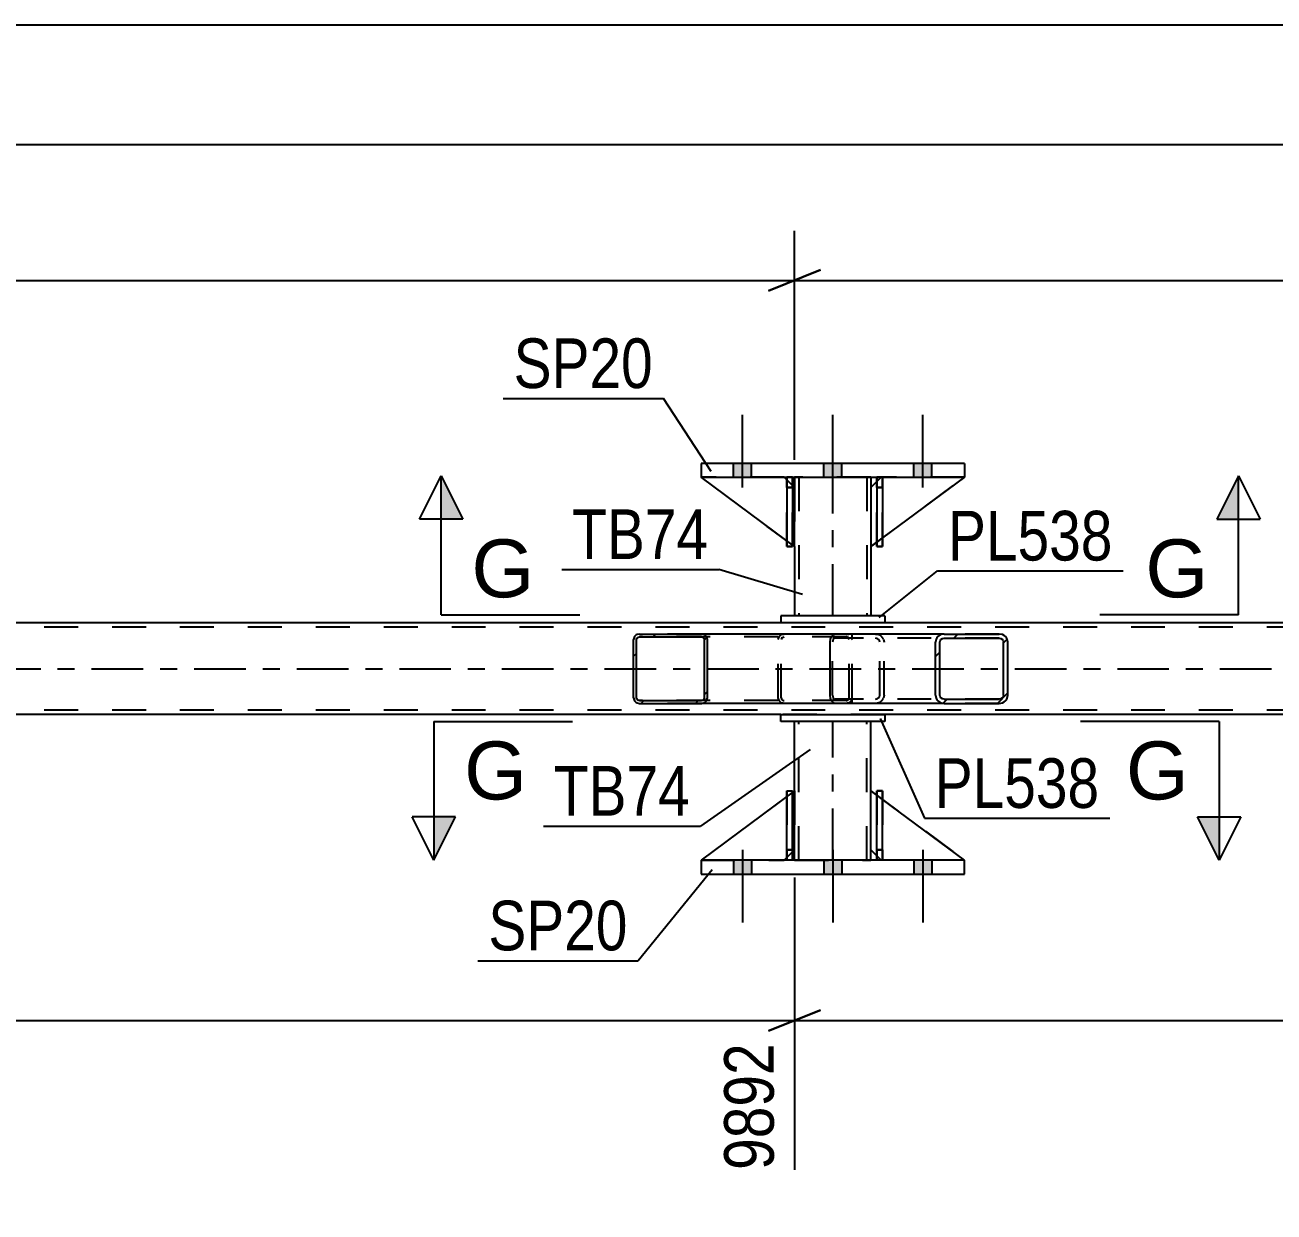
# Model space of a CAD drawing. Header units: millimetres. Extents: x 0 to 841, y 0 to 594.
# Drawn here: x 450.2 to 522.3, y 209.8 to 278.2 of the extents above; entities that cross this region are included whole.
import ezdxf

# ---------------------------------------------------------------- set-up
doc = ezdxf.new("R2010")
doc.units = ezdxf.units.MM
doc.linetypes.add('DXK_LINE_DOT2', pattern=[3.9198, 1.9599, -1.9599])
doc.linetypes.add('DXK_LINE_DOT3', pattern=[5.9187, 2.979, -0.9799, 0.9799, -0.9799])
doc.styles.add('Arial', font='ARIAL.TTF', dxfattribs={"height": 0.2})
doc.styles.add('Arial Narrow', font='ARIALN.TTF', dxfattribs={"height": 0.2})

# ---------------------------------------------------------------- blocks, each defined once
blk = doc.blocks.new('Part-814735583-2854 - 2738')
at = {"linetype": 'Continuous'}
h = blk.add_hatch(dxfattribs=at)
h.set_pattern_fill('', scale=0.7, style=0, pattern_type=0)
h.set_pattern_definition([(45, (506.8844, 242.7862), (-1.57154, 1.57154), [])])
h.paths.add_polyline_path([(506.923, 242.603), (506.884, 242.786), (506.775, 242.942), (506.612, 243.046), (506.42, 243.083), (503.236, 243.083), (503.043, 243.046), (502.88, 242.942), (502.771, 242.786), (502.733, 242.603), (502.733, 239.563), (502.771, 239.379), (502.88, 239.223), (503.043, 239.119), (503.236, 239.083), (506.42, 239.083), (506.612, 239.119), (506.775, 239.223), (506.884, 239.379), (506.923, 239.563)])
h.paths.add_polyline_path([(506.652, 239.471), (506.598, 239.393), (506.516, 239.341), (506.42, 239.323), (503.236, 239.323), (503.139, 239.341), (503.058, 239.393), (503.003, 239.471), (502.984, 239.563), (502.984, 242.603), (503.003, 242.694), (503.058, 242.772), (503.139, 242.824), (503.236, 242.843), (506.42, 242.843), (506.516, 242.824), (506.598, 242.772), (506.652, 242.694), (506.671, 242.603), (506.671, 239.563)])
at = {"color": 2, "linetype": 'Continuous'}
for p, q in [((496.685, 242.786), (496.744, 242.942)), ((496.744, 242.942), (496.832, 243.046)), ((496.832, 243.046), (496.935, 243.083)), ((503.236, 243.083), (496.935, 243.083)), ((503.236, 243.083), (503.043, 243.046)), ((503.236, 243.083), (506.42, 243.083)), ((506.612, 243.046), (506.42, 243.083)), ((496.664, 242.603), (496.685, 242.786)), ((496.664, 239.563), (496.664, 242.603)), ((502.771, 242.786), (502.733, 242.603)), ((502.733, 239.563), (502.733, 242.603)), ((502.984, 242.603), (503.003, 242.694)), ((502.984, 239.563), (502.984, 242.603)), ((503.003, 242.694), (503.058, 242.772)), ((503.058, 242.772), (503.139, 242.824)), ((503.139, 242.824), (503.236, 242.843)), ((503.236, 242.843), (506.42, 242.843)), ((506.42, 242.843), (506.516, 242.824)), ((506.516, 242.824), (506.598, 242.772)), ((506.598, 242.772), (506.652, 242.694)), ((506.652, 242.694), (506.671, 242.603)), ((506.671, 239.563), (506.671, 242.603)), ((506.923, 242.603), (506.884, 242.786)), ((506.923, 239.563), (506.923, 242.603)), ((496.685, 239.379), (496.664, 239.563)), ((496.744, 239.223), (496.685, 239.379)), ((502.733, 239.563), (502.771, 239.379)), ((503.003, 239.471), (502.984, 239.563)), ((503.058, 239.393), (503.003, 239.471)), ((503.139, 239.341), (503.058, 239.393)), ((503.236, 239.323), (503.139, 239.341)), ((503.236, 239.323), (506.42, 239.323)), ((506.516, 239.341), (506.42, 239.323)), ((506.598, 239.393), (506.516, 239.341)), ((506.652, 239.471), (506.598, 239.393)), ((506.671, 239.563), (506.652, 239.471)), ((506.884, 239.379), (506.923, 239.563)), ((496.832, 239.119), (496.744, 239.223)), ((496.935, 239.083), (496.832, 239.119)), ((503.236, 239.083), (496.935, 239.083)), ((503.043, 239.119), (503.236, 239.083)), ((503.236, 239.083), (506.42, 239.083)), ((506.42, 239.083), (506.612, 239.119))]:
    blk.add_line(p, q, dxfattribs=at)
at = {"color": 7, "linetype": 'DXK_LINE_DOT2'}
for p, q in [((497.928, 242.843), (497.928, 243.083)), ((499.27, 243.083), (499.462, 243.046)), ((506.42, 243.083), (503.236, 243.083)), ((496.81, 242.694), (496.8, 242.603)), ((496.8, 239.563), (496.8, 242.603)), ((496.839, 242.772), (496.81, 242.694)), ((496.883, 242.824), (496.839, 242.772)), ((496.935, 242.843), (496.883, 242.824)), ((506.42, 242.843), (496.935, 242.843)), ((499.366, 242.824), (499.27, 242.843)), ((499.447, 242.772), (499.366, 242.824)), ((499.502, 242.694), (499.447, 242.772)), ((499.521, 242.603), (499.502, 242.694)), ((499.521, 239.563), (499.521, 242.603)), ((499.734, 242.786), (499.772, 242.603)), ((499.772, 239.563), (499.772, 242.603)), ((496.8, 239.563), (496.81, 239.471)), ((496.81, 239.471), (496.839, 239.393)), ((496.839, 239.393), (496.883, 239.341)), ((496.883, 239.341), (496.935, 239.323)), ((506.42, 239.323), (496.935, 239.323)), ((497.928, 239.083), (497.928, 239.323)), ((499.27, 239.323), (499.366, 239.341)), ((499.366, 239.341), (499.447, 239.393)), ((499.447, 239.393), (499.502, 239.471)), ((499.502, 239.471), (499.521, 239.563)), ((499.772, 239.563), (499.734, 239.379)), ((499.462, 239.119), (499.27, 239.083)), ((506.42, 239.083), (503.236, 239.083))]:
    blk.add_line(p, q, dxfattribs=at)
for centre, start, end in [((499.284, 242.587), 23.84941, 68.8059), ((499.284, 239.578), 291.1941, 336.15059)]:
    blk.add_arc(centre, 0.492, start, end, dxfattribs=at)
at = {"color": 2, "linetype": 'Continuous'}
for centre, start, end in [((503.221, 242.587), 111.1941, 156.15059), ((506.434, 242.587), 23.84941, 68.8059), ((503.221, 239.578), 203.84941, 248.8059), ((506.434, 239.578), 291.1941, 336.15059)]:
    blk.add_arc(centre, 0.492, start, end, dxfattribs=at)
blk = doc.blocks.new('Part-814735583-2797 - 2738')
at = {"color": 2, "linetype": 'Continuous'}
for p, q in [((499.684, 252.123), (499.364, 252.123)), ((499.364, 252.123), (499.365, 248.123)), ((499.685, 252.123), (499.684, 252.123)), ((499.684, 252.123), (499.685, 248.123)), ((499.685, 248.123), (499.365, 248.123))]:
    blk.add_line(p, q, dxfattribs=at)
at = {"color": 7, "linetype": 'DXK_LINE_DOT2'}
for p, q in [((499.365, 251.523), (499.365, 252.123)), ((499.685, 252.123), (499.684, 252.123)), ((499.685, 251.523), (499.685, 252.123)), ((499.685, 251.523), (499.365, 251.523)), ((499.365, 251.523), (499.365, 248.123)), ((499.685, 248.123), (499.685, 251.523))]:
    blk.add_line(p, q, dxfattribs=at)
blk = doc.blocks.new('Part-814735583-2802 - 2738')
at = {"color": 2, "linetype": 'Continuous'}
for p, q in [((494.611, 234.042), (494.611, 238.043)), ((499.011, 234.042), (499.011, 238.043)), ((494.611, 230.043), (494.611, 230.642)), ((499.011, 230.043), (499.011, 230.642))]:
    blk.add_line(p, q, dxfattribs=at)
at = {"color": 7, "linetype": 'DXK_LINE_DOT2'}
for p, q in [((499.011, 238.043), (494.611, 238.043)), ((494.851, 230.043), (494.851, 238.043)), ((498.771, 230.043), (498.771, 238.043)), ((494.611, 230.642), (494.611, 234.042)), ((499.011, 230.642), (499.011, 234.042)), ((494.611, 230.043), (499.011, 230.043))]:
    blk.add_line(p, q, dxfattribs=at)
at = {"color": 7, "linetype": 'DXK_LINE_DOT3'}
blk.add_line((496.811, 230.043), (496.811, 238.043), dxfattribs=at)
blk = doc.blocks.new('Part-814735583-2807 - 2738')
at = {"color": 2, "linetype": 'Continuous'}
for p, q in [((493.811, 238.443), (499.811, 238.443)), ((493.811, 238.043), (493.811, 238.443)), ((499.811, 238.043), (493.811, 238.043)), ((499.811, 238.443), (499.811, 238.043))]:
    blk.add_line(p, q, dxfattribs=at)
blk = doc.blocks.new('Part-814735583-2812 - 2738')
at = {"color": 2, "linetype": 'Continuous'}
for p, q in [((499.811, 244.123), (493.811, 244.123)), ((493.811, 244.123), (493.811, 243.723)), ((499.811, 243.723), (493.811, 243.723)), ((499.811, 244.123), (499.811, 243.723))]:
    blk.add_line(p, q, dxfattribs=at)
blk = doc.blocks.new('Part-814735583-2817 - 2738')
at = {"color": 2, "linetype": 'Continuous'}
for p, q in [((494.611, 252.123), (494.611, 251.523)), ((499.011, 252.123), (499.011, 251.522)), ((494.611, 248.123), (494.611, 244.123)), ((499.011, 248.123), (499.011, 244.123))]:
    blk.add_line(p, q, dxfattribs=at)
at = {"color": 7, "linetype": 'DXK_LINE_DOT2'}
for p, q in [((499.011, 252.123), (494.611, 252.123)), ((494.851, 252.123), (494.851, 244.123)), ((498.771, 252.123), (498.771, 244.123)), ((494.611, 251.523), (494.611, 248.123)), ((499.011, 251.522), (499.011, 248.123)), ((499.011, 244.123), (494.611, 244.123))]:
    blk.add_line(p, q, dxfattribs=at)
at = {"color": 7, "linetype": 'DXK_LINE_DOT3'}
blk.add_line((496.811, 244.123), (496.811, 252.123), dxfattribs=at)
blk = doc.blocks.new('Part-814735583-2884 - 2738')
at = {"color": 7, "linetype": 'DXK_LINE_DOT2'}
for p, q in [((499.364, 251.523), (499.364, 252.123)), ((499.364, 252.123), (499.364, 252.123)), ((499.364, 252.123), (499.364, 248.123)), ((499.684, 252.123), (499.364, 252.123)), ((499.684, 251.523), (499.684, 252.123)), ((499.684, 248.123), (499.684, 252.123)), ((499.364, 248.123), (499.364, 251.523)), ((499.364, 251.523), (499.684, 251.523)), ((499.684, 251.523), (499.684, 248.123)), ((499.364, 248.123), (499.684, 248.123))]:
    blk.add_line(p, q, dxfattribs=at)
blk = doc.blocks.new('Part-814735583-2824 - 2738')
at = {"color": 2, "linetype": 'Continuous'}
for p, q in [((499.364, 230.042), (499.365, 234.042)), ((499.365, 234.042), (499.685, 234.042)), ((499.684, 230.042), (499.685, 234.042)), ((499.365, 230.042), (499.364, 230.042)), ((499.685, 230.042), (499.364, 230.042))]:
    blk.add_line(p, q, dxfattribs=at)
at = {"color": 7, "linetype": 'DXK_LINE_DOT2'}
for p, q in [((499.365, 234.042), (499.365, 230.642)), ((499.685, 230.642), (499.685, 234.042)), ((499.365, 230.642), (499.365, 230.042)), ((499.365, 230.642), (499.685, 230.642)), ((499.685, 230.042), (499.685, 230.642)), ((499.684, 230.042), (499.685, 230.042))]:
    blk.add_line(p, q, dxfattribs=at)
blk = doc.blocks.new('Part-814735583-2826 - 2738')
at = {"color": 7, "linetype": 'DXK_LINE_DOT2'}
for p, q in [((499.684, 234.042), (499.364, 234.042)), ((499.364, 230.642), (499.364, 234.042)), ((499.364, 234.042), (499.364, 230.042)), ((499.684, 234.042), (499.684, 230.642)), ((499.684, 230.042), (499.684, 234.042)), ((499.684, 230.642), (499.364, 230.642)), ((499.364, 230.042), (499.364, 230.642)), ((499.684, 230.642), (499.684, 230.042)), ((499.684, 230.042), (499.364, 230.042)), ((499.684, 230.042), (499.684, 230.042))]:
    blk.add_line(p, q, dxfattribs=at)
blk = doc.blocks.new('Part-814735583-2843 - 2738')
at = {"color": 2, "linetype": 'Continuous'}
for p, q in [((504.411, 252.923), (489.211, 252.923)), ((489.211, 252.923), (489.211, 252.123)), ((504.411, 252.923), (504.411, 252.123)), ((489.211, 252.123), (504.411, 252.123))]:
    blk.add_line(p, q, dxfattribs=at)
blk = doc.blocks.new('Part-814735583-2848 - 2738')
at = {"color": 2, "linetype": 'Continuous'}
for p, q in [((504.411, 230.043), (489.211, 230.043)), ((489.211, 230.043), (489.211, 229.243)), ((504.411, 229.243), (504.411, 230.043)), ((489.211, 229.243), (504.411, 229.243))]:
    blk.add_line(p, q, dxfattribs=at)
blk = doc.blocks.new('Part-814735583-2849 - 2738')
at = {"color": 2, "linetype": 'Continuous'}
for p, q in [((499.011, 230.642), (499.011, 234.042)), ((499.365, 233.78), (499.011, 234.042)), ((504.41, 230.043), (499.685, 233.543)), ((499.364, 230.289), (499.011, 230.642))]:
    blk.add_line(p, q, dxfattribs=at)
at = {"color": 7, "linetype": 'DXK_LINE_DOT2'}
for p, q in [((499.685, 233.543), (499.365, 233.78)), ((499.611, 230.042), (499.364, 230.289)), ((504.411, 230.042), (499.611, 230.042)), ((504.41, 230.043), (504.411, 230.042)), ((504.411, 230.042), (504.41, 230.043))]:
    blk.add_line(p, q, dxfattribs=at)
blk = doc.blocks.new('Part-814735583-2850 - 2738')
at = {"color": 7, "linetype": 'DXK_LINE_DOT2'}
for p, q in [((499.011, 230.642), (499.011, 234.042)), ((499.011, 234.042), (504.411, 230.042)), ((499.611, 230.042), (499.011, 230.642)), ((504.411, 230.042), (499.611, 230.042))]:
    blk.add_line(p, q, dxfattribs=at)
blk = doc.blocks.new('Part-814735583-2851 - 2738')
at = {"color": 2, "linetype": 'Continuous'}
for p, q in [((494.165, 233.712), (489.211, 230.042)), ((494.611, 234.042), (494.485, 233.949)), ((494.611, 230.642), (494.611, 234.042)), ((494.611, 230.642), (494.485, 230.516)), ((494.611, 230.642), (494.611, 230.642)), ((494.165, 230.196), (494.011, 230.042))]:
    blk.add_line(p, q, dxfattribs=at)
at = {"color": 7, "linetype": 'DXK_LINE_DOT2'}
for p, q in [((494.485, 233.949), (494.165, 233.712)), ((494.611, 230.642), (494.611, 234.042)), ((494.611, 230.642), (494.011, 230.042)), ((489.211, 230.042), (494.011, 230.042)), ((494.485, 230.516), (494.165, 230.196))]:
    blk.add_line(p, q, dxfattribs=at)
blk = doc.blocks.new('Part-814735583-2858 - 2738')
at = {"color": 7, "linetype": 'DXK_LINE_DOT2'}
for p, q in [((494.611, 234.042), (489.211, 230.042)), ((494.611, 230.642), (494.611, 234.042)), ((494.611, 234.042), (494.611, 230.642)), ((494.011, 230.042), (494.611, 230.642)), ((494.611, 230.642), (494.011, 230.042)), ((494.611, 230.642), (494.611, 230.642)), ((489.211, 230.042), (494.011, 230.042))]:
    blk.add_line(p, q, dxfattribs=at)
blk = doc.blocks.new('Part-814735583-2859 - 2738')
at = {"color": 2, "linetype": 'Continuous'}
for p, q in [((494.165, 230.042), (494.165, 234.042)), ((494.165, 234.042), (494.485, 234.042)), ((494.485, 230.042), (494.485, 234.042)), ((494.165, 230.042), (494.165, 230.042)), ((494.485, 230.042), (494.165, 230.042))]:
    blk.add_line(p, q, dxfattribs=at)
at = {"color": 7, "linetype": 'DXK_LINE_DOT2'}
for p, q in [((494.165, 234.042), (494.165, 230.642)), ((494.485, 230.642), (494.485, 234.042)), ((494.165, 230.642), (494.165, 230.042)), ((494.165, 230.642), (494.485, 230.642)), ((494.485, 230.042), (494.485, 230.642)), ((494.485, 230.042), (494.485, 230.042))]:
    blk.add_line(p, q, dxfattribs=at)
blk = doc.blocks.new('Part-814735583-2861 - 2738')
at = {"color": 7, "linetype": 'DXK_LINE_DOT2'}
for p, q in [((494.165, 234.042), (494.485, 234.042)), ((494.165, 230.642), (494.165, 234.042)), ((494.165, 234.042), (494.165, 230.042)), ((494.485, 234.042), (494.485, 230.642)), ((494.485, 230.042), (494.485, 233.949)), ((494.485, 230.642), (494.165, 230.642)), ((494.165, 230.042), (494.165, 230.642)), ((494.485, 230.642), (494.485, 230.042)), ((494.485, 230.042), (494.165, 230.042)), ((494.485, 230.042), (494.485, 230.042))]:
    blk.add_line(p, q, dxfattribs=at)
blk = doc.blocks.new('Part-814735583-2863 - 2738')
at = {"color": 2, "linetype": 'Continuous'}
for p, q in [((499.364, 251.876), (499.011, 251.523)), ((504.411, 252.123), (499.685, 248.622)), ((499.011, 251.523), (499.011, 248.123)), ((499.365, 248.385), (499.011, 248.123))]:
    blk.add_line(p, q, dxfattribs=at)
at = {"color": 7, "linetype": 'DXK_LINE_DOT2'}
for p, q in [((499.611, 252.123), (499.364, 251.876)), ((504.411, 252.123), (499.611, 252.123)), ((499.685, 248.622), (499.365, 248.385))]:
    blk.add_line(p, q, dxfattribs=at)
blk = doc.blocks.new('Part-814735583-2903 - 2738')
at = {"color": 7, "linetype": 'DXK_LINE_DOT2'}
for p, q in [((499.611, 252.123), (499.011, 251.523)), ((499.011, 248.123), (504.411, 252.123)), ((504.411, 252.123), (499.611, 252.123)), ((499.011, 251.523), (499.011, 248.123))]:
    blk.add_line(p, q, dxfattribs=at)
blk = doc.blocks.new('Part-814735583-2904 - 2738')
at = {"color": 2, "linetype": 'Continuous'}
for p, q in [((494.165, 248.453), (489.211, 252.123)), ((494.165, 251.969), (494.011, 252.123)), ((494.611, 251.523), (494.485, 251.649)), ((494.611, 251.523), (494.611, 251.523)), ((494.611, 248.123), (494.611, 251.523)), ((494.485, 248.216), (494.611, 248.123)), ((494.611, 248.123), (494.611, 248.123))]:
    blk.add_line(p, q, dxfattribs=at)
at = {"color": 7, "linetype": 'DXK_LINE_DOT2'}
for p, q in [((494.011, 252.123), (489.211, 252.123)), ((494.011, 252.123), (494.611, 251.523)), ((494.485, 251.649), (494.165, 251.969)), ((494.611, 251.523), (494.611, 248.123)), ((494.485, 248.216), (494.165, 248.453))]:
    blk.add_line(p, q, dxfattribs=at)
blk = doc.blocks.new('Part-814735583-2905 - 2738')
at = {"color": 7, "linetype": 'DXK_LINE_DOT2'}
for p, q in [((494.611, 248.123), (489.211, 252.123)), ((489.211, 252.123), (494.011, 252.123)), ((494.011, 252.123), (494.611, 251.523)), ((494.611, 251.523), (494.011, 252.123)), ((494.611, 251.523), (494.611, 248.123)), ((494.611, 251.523), (494.611, 251.523)), ((494.611, 251.523), (494.611, 248.123))]:
    blk.add_line(p, q, dxfattribs=at)
blk = doc.blocks.new('Part-814735583-2906 - 2738')
at = {"color": 2, "linetype": 'Continuous'}
for p, q in [((494.485, 252.123), (494.165, 252.123)), ((494.165, 252.123), (494.165, 248.123)), ((494.485, 252.123), (494.485, 252.123)), ((494.485, 252.123), (494.485, 248.123)), ((494.485, 248.123), (494.165, 248.123))]:
    blk.add_line(p, q, dxfattribs=at)
at = {"color": 7, "linetype": 'DXK_LINE_DOT2'}
for p, q in [((494.165, 251.523), (494.165, 252.123)), ((494.485, 251.523), (494.485, 252.123)), ((494.485, 252.123), (494.485, 252.123)), ((494.485, 251.523), (494.165, 251.523)), ((494.165, 251.523), (494.165, 248.123)), ((494.485, 248.123), (494.485, 251.523))]:
    blk.add_line(p, q, dxfattribs=at)
blk = doc.blocks.new('Part-814735583-2908 - 2738')
at = {"color": 7, "linetype": 'DXK_LINE_DOT2'}
for p, q in [((494.165, 251.523), (494.165, 252.123)), ((494.165, 252.123), (494.165, 252.123)), ((494.165, 252.123), (494.165, 248.123)), ((494.485, 252.123), (494.165, 252.123)), ((494.485, 251.523), (494.485, 252.123)), ((494.485, 248.123), (494.485, 252.123)), ((494.165, 248.123), (494.165, 251.523)), ((494.165, 251.523), (494.485, 251.523)), ((494.485, 251.523), (494.485, 248.123)), ((494.165, 248.123), (494.485, 248.123))]:
    blk.add_line(p, q, dxfattribs=at)
blk = doc.blocks.new('Part-814735583-2967 - 2738')
at = {"color": 2, "linetype": 'Continuous'}
for p, q in [((493.811, 243.723), (244.408, 243.723)), ((664.079, 243.723), (499.811, 243.723)), ((493.811, 238.443), (244.408, 238.443)), ((664.079, 238.443), (499.811, 238.443))]:
    blk.add_line(p, q, dxfattribs=at)
at = {"color": 7, "linetype": 'DXK_LINE_DOT2'}
for p, q in [((499.811, 243.723), (493.811, 243.723)), ((762.93, 243.483), (98.586, 243.483)), ((762.93, 238.683), (98.586, 238.683)), ((499.811, 238.443), (493.811, 238.443))]:
    blk.add_line(p, q, dxfattribs=at)
at = {"color": 7, "linetype": 'DXK_LINE_DOT3'}
blk.add_line((98.925, 241.083), (762.93, 241.083), dxfattribs=at)
blk = doc.blocks.new('Part-814735583-2969 - 2738')
at = {"linetype": 'Continuous'}
h = blk.add_hatch(dxfattribs=at)
h.set_pattern_fill('', scale=0.7, style=0, pattern_type=0)
h.set_pattern_definition([(45, (489.5524, 242.885), (-1.57154, 1.57154), [])])
h.paths.add_polyline_path([(489.578, 242.763), (489.552, 242.885), (489.479, 242.989), (489.368, 243.058), (489.238, 243.083), (485.662, 243.083), (485.532, 243.058), (485.421, 242.989), (485.347, 242.885), (485.322, 242.763), (485.322, 239.403), (485.347, 239.28), (485.421, 239.176), (485.532, 239.107), (485.662, 239.083), (489.238, 239.083), (489.368, 239.107), (489.479, 239.176), (489.552, 239.28), (489.578, 239.403)])
h.paths.add_polyline_path([(489.395, 239.341), (489.358, 239.289), (489.303, 239.255), (489.238, 239.243), (485.662, 239.243), (485.597, 239.255), (485.542, 239.289), (485.505, 239.341), (485.492, 239.403), (485.492, 242.763), (485.505, 242.824), (485.542, 242.876), (485.597, 242.91), (485.662, 242.923), (489.238, 242.923), (489.303, 242.91), (489.358, 242.876), (489.395, 242.824), (489.408, 242.763), (489.408, 239.403)])
at = {"color": 2, "linetype": 'Continuous'}
for p, q in [((485.662, 243.083), (485.532, 243.058)), ((485.542, 242.876), (485.597, 242.91)), ((485.597, 242.91), (485.662, 242.923)), ((485.662, 243.083), (489.238, 243.083)), ((485.662, 242.923), (489.238, 242.923)), ((496.935, 243.083), (489.238, 243.083)), ((489.368, 243.058), (489.238, 243.083)), ((489.238, 242.923), (489.303, 242.91)), ((489.303, 242.91), (489.358, 242.876)), ((485.347, 242.885), (485.322, 242.763)), ((485.322, 239.403), (485.322, 242.763)), ((485.492, 242.763), (485.505, 242.824)), ((485.492, 239.403), (485.492, 242.763)), ((485.505, 242.824), (485.542, 242.876)), ((489.358, 242.876), (489.395, 242.824)), ((489.395, 242.824), (489.408, 242.763)), ((489.408, 239.403), (489.408, 242.763)), ((489.578, 242.763), (489.552, 242.885)), ((489.578, 239.403), (489.578, 242.763)), ((485.322, 239.403), (485.347, 239.28)), ((485.505, 239.341), (485.492, 239.403)), ((485.542, 239.289), (485.505, 239.341)), ((485.597, 239.255), (485.542, 239.289)), ((489.358, 239.289), (489.303, 239.255)), ((489.395, 239.341), (489.358, 239.289)), ((489.408, 239.403), (489.395, 239.341)), ((489.552, 239.28), (489.578, 239.403)), ((485.532, 239.107), (485.662, 239.083)), ((485.662, 239.243), (485.597, 239.255)), ((485.662, 239.243), (489.238, 239.243)), ((485.662, 239.083), (489.238, 239.083)), ((489.303, 239.255), (489.238, 239.243)), ((489.238, 239.083), (489.368, 239.107)), ((496.935, 239.083), (489.238, 239.083))]:
    blk.add_line(p, q, dxfattribs=at)
at = {"color": 7, "linetype": 'DXK_LINE_DOT2'}
for p, q in [((489.238, 243.083), (485.662, 243.083)), ((497.587, 242.923), (485.662, 242.923)), ((493.881, 243.058), (494.011, 243.083)), ((493.906, 242.885), (493.946, 242.91)), ((493.946, 242.91), (494.011, 242.923)), ((497.587, 243.083), (496.935, 243.083)), ((497.587, 243.083), (497.717, 243.058)), ((497.652, 242.91), (497.587, 242.923)), ((497.707, 242.876), (497.652, 242.91)), ((493.671, 242.763), (493.697, 242.885)), ((493.671, 239.403), (493.671, 242.763)), ((493.854, 242.824), (493.841, 242.763)), ((493.841, 239.403), (493.841, 242.763)), ((493.891, 242.876), (493.854, 242.824)), ((493.891, 242.876), (493.906, 242.885)), ((497.744, 242.824), (497.707, 242.876)), ((497.757, 242.763), (497.744, 242.824)), ((497.757, 239.403), (497.757, 242.763)), ((497.902, 242.885), (497.923, 242.786)), ((497.923, 242.786), (497.928, 242.763)), ((497.928, 239.403), (497.928, 242.763)), ((493.697, 239.28), (493.671, 239.403)), ((493.841, 239.403), (493.854, 239.341)), ((493.854, 239.341), (493.891, 239.289)), ((493.891, 239.289), (493.906, 239.28)), ((497.652, 239.255), (497.707, 239.289)), ((497.707, 239.289), (497.744, 239.341)), ((497.744, 239.341), (497.757, 239.403)), ((497.923, 239.379), (497.902, 239.28)), ((497.928, 239.403), (497.923, 239.379)), ((497.587, 239.243), (485.662, 239.243)), ((489.238, 239.083), (485.662, 239.083)), ((494.011, 239.083), (493.881, 239.107)), ((493.906, 239.28), (493.946, 239.255)), ((493.946, 239.255), (494.011, 239.243)), ((497.587, 239.083), (496.935, 239.083)), ((497.587, 239.243), (497.652, 239.255)), ((497.717, 239.107), (497.587, 239.083))]:
    blk.add_line(p, q, dxfattribs=at)
at = {"color": 2, "linetype": 'Continuous'}
for centre, start, end in [((485.649, 242.749), 110.75832, 155.68004), ((489.251, 242.749), 24.31996, 69.24168), ((485.649, 239.416), 204.31996, 249.24168), ((489.251, 239.416), 290.75832, 335.68004)]:
    blk.add_arc(centre, 0.331, start, end, dxfattribs=at)
at = {"color": 7, "linetype": 'DXK_LINE_DOT2'}
for centre, start, end in [((493.998, 242.749), 110.75832, 155.68004), ((493.998, 239.416), 204.31996, 249.24168), ((497.6, 239.416), 290.75832, 335.68004)]:
    blk.add_arc(centre, 0.331, start, end, dxfattribs=at)
blk = doc.blocks.new('Bolt-814735583-2999 - 2738')
at = {"linetype": 'Continuous'}
for points in [[(492.131, 230.043), (491.091, 230.043), (491.091, 229.243), (492.131, 229.243)], [(492.131, 230.043), (491.091, 230.043), (491.091, 229.243), (492.131, 229.243)], [(492.131, 230.043), (491.091, 230.043), (491.091, 229.243), (492.131, 229.243)], [(497.331, 230.043), (496.291, 230.043), (496.291, 229.243), (497.331, 229.243)], [(497.331, 230.043), (496.291, 230.043), (496.291, 229.243), (497.331, 229.243)], [(502.531, 230.043), (501.491, 230.043), (501.491, 229.243), (502.531, 229.243)], [(502.531, 230.043), (501.491, 230.043), (501.491, 229.243), (502.531, 229.243)], [(502.531, 230.043), (501.491, 230.043), (501.491, 229.243), (502.531, 229.243)]]:
    blk.add_hatch(color=1, dxfattribs=at).paths.add_polyline_path(points)
at = {"color": 1, "linetype": 'Continuous'}
for p, q in [((491.611, 230.643), (491.611, 226.443)), ((491.611, 230.643), (491.611, 226.443)), ((491.611, 230.643), (491.611, 226.443)), ((496.811, 230.643), (496.811, 226.443)), ((496.811, 230.643), (496.811, 226.443)), ((502.011, 230.643), (502.011, 226.443)), ((502.011, 230.643), (502.011, 226.443)), ((502.011, 230.643), (502.011, 226.443)), ((491.091, 230.043), (491.091, 229.243)), ((491.091, 230.043), (491.091, 229.243)), ((491.091, 230.043), (491.091, 229.243)), ((492.131, 230.043), (492.131, 229.243)), ((492.131, 230.043), (492.131, 229.243)), ((492.131, 230.043), (492.131, 229.243)), ((496.291, 230.043), (496.291, 229.243)), ((496.291, 230.043), (496.291, 229.243)), ((497.331, 230.043), (497.331, 229.243)), ((497.331, 230.043), (497.331, 229.243)), ((501.491, 230.043), (501.491, 229.243)), ((501.491, 230.043), (501.491, 229.243)), ((501.491, 230.043), (501.491, 229.243)), ((502.531, 230.043), (502.531, 229.243)), ((502.531, 230.043), (502.531, 229.243)), ((502.531, 230.043), (502.531, 229.243))]:
    blk.add_line(p, q, dxfattribs=at)
blk = doc.blocks.new('Bolt-814735583-3000 - 2738')
at = {"linetype": 'Continuous'}
for points in [[(491.091, 252.123), (492.131, 252.123), (492.131, 252.923), (491.091, 252.923)], [(491.091, 252.123), (492.131, 252.123), (492.131, 252.923), (491.091, 252.923)], [(491.091, 252.123), (492.131, 252.123), (492.131, 252.923), (491.091, 252.923)], [(496.291, 252.123), (497.331, 252.123), (497.331, 252.923), (496.291, 252.923)], [(496.291, 252.123), (497.331, 252.123), (497.331, 252.923), (496.291, 252.923)], [(501.491, 252.123), (502.531, 252.123), (502.531, 252.923), (501.491, 252.923)], [(501.491, 252.123), (502.531, 252.123), (502.531, 252.923), (501.491, 252.923)], [(501.491, 252.123), (502.531, 252.123), (502.531, 252.923), (501.491, 252.923)]]:
    blk.add_hatch(color=1, dxfattribs=at).paths.add_polyline_path(points)
at = {"color": 1, "linetype": 'Continuous'}
for p, q in [((491.611, 251.523), (491.611, 255.723)), ((491.611, 251.523), (491.611, 255.723)), ((491.611, 251.523), (491.611, 255.723)), ((496.811, 251.523), (496.811, 255.723)), ((496.811, 251.523), (496.811, 255.723)), ((502.011, 251.523), (502.011, 255.723)), ((502.011, 251.523), (502.011, 255.723)), ((502.011, 251.523), (502.011, 255.723)), ((491.091, 252.123), (491.091, 252.923)), ((491.091, 252.123), (491.091, 252.923)), ((491.091, 252.123), (491.091, 252.923)), ((492.131, 252.123), (492.131, 252.923)), ((492.131, 252.123), (492.131, 252.923)), ((492.131, 252.123), (492.131, 252.923)), ((496.291, 252.123), (496.291, 252.923)), ((496.291, 252.123), (496.291, 252.923)), ((497.331, 252.123), (497.331, 252.923)), ((497.331, 252.123), (497.331, 252.923)), ((501.491, 252.123), (501.491, 252.923)), ((501.491, 252.123), (501.491, 252.923)), ((501.491, 252.123), (501.491, 252.923)), ((502.531, 252.123), (502.531, 252.923)), ((502.531, 252.123), (502.531, 252.923)), ((502.531, 252.123), (502.531, 252.923))]:
    blk.add_line(p, q, dxfattribs=at)
blk = doc.blocks.new('StraightDimension-814735583-10768 - 2738')
at = {"color": 7, "linetype": 'Continuous'}
for p, q in [((494.611, 229.042), (494.611, 212.179)), ((493.111, 220.192), (496.111, 221.392)), ((239.208, 220.792), (494.611, 220.792))]:
    blk.add_line(p, q, dxfattribs=at)
at = {"color": 0, "linetype": 'Continuous'}
blk.add_wipeout([(494.011, 220.092), (489.811, 220.092), (489.811, 211.579), (494.011, 211.579)], dxfattribs=at)
at = {"color": 3, "linetype": 'Continuous', "style": 'Arial Narrow'}
blk.add_text('9892', height=2.8633, rotation=90.00021, dxfattribs=at).set_placement((493.411, 212.179))
blk = doc.blocks.new('StraightDimension-814735583-3152 - 2738')
at = {"color": 7, "linetype": 'Continuous'}
blk.add_line((97.917, 278.204), (773.79, 278.204), dxfattribs=at)
blk = doc.blocks.new('StraightDimension-814735583-7458 - 2738')
at = {"color": 7, "linetype": 'Continuous'}
blk.add_line((97.917, 271.319), (773.15, 271.319), dxfattribs=at)
blk = doc.blocks.new('StraightDimension-814735583-10689 - 2738')
at = {"color": 7, "linetype": 'Continuous'}
for p, q in [((494.611, 253.123), (494.611, 266.326)), ((664.879, 253.123), (664.879, 266.326)), ((496.111, 264.076), (493.111, 262.876)), ((663.379, 262.876), (666.379, 264.076)), ((494.611, 263.476), (664.879, 263.476))]:
    blk.add_line(p, q, dxfattribs=at)
at = {"color": 0}
blk.add_wipeout([(584.001, 264.226), (584.001, 268.426), (575.489, 268.426), (575.489, 264.226)], dxfattribs=at)
at = {"color": 3, "style": 'Arial Narrow'}
blk.add_text('4257', height=2.8633, dxfattribs=at).set_placement((576.089, 264.826))
blk = doc.blocks.new('StraightDimension-814735583-10690 - 2738')
at = {"color": 7, "linetype": 'Continuous'}
for p, q in [((494.611, 253.123), (494.611, 266.326)), ((493.111, 262.876), (496.111, 264.076)), ((239.208, 263.476), (494.611, 263.476))]:
    blk.add_line(p, q, dxfattribs=at)
blk = doc.blocks.new('StraightDimension-814735583-10767 - 2738')
at = {"color": 7, "linetype": 'Continuous'}
for p, q in [((494.611, 229.042), (494.611, 212.179)), ((664.879, 229.042), (664.879, 210.351)), ((496.111, 221.392), (493.111, 220.192)), ((663.379, 220.192), (666.379, 221.392)), ((494.611, 220.792), (664.879, 220.792))]:
    blk.add_line(p, q, dxfattribs=at)
at = {"color": 0}
blk.add_wipeout([(584.001, 221.542), (584.001, 225.742), (575.489, 225.742), (575.489, 221.542)], dxfattribs=at)
at = {"color": 3, "style": 'Arial Narrow'}
blk.add_text('4257', height=2.8633, dxfattribs=at).set_placement((576.089, 222.142))
at = {"color": 0, "linetype": 'Continuous'}
blk.add_wipeout([(664.279, 220.092), (660.079, 220.092), (660.079, 209.751), (664.279, 209.751)], dxfattribs=at)
at = {"color": 3, "linetype": 'Continuous', "style": 'Arial Narrow'}
blk.add_text('14149', height=2.8633, rotation=90.00021, dxfattribs=at).set_placement((663.679, 210.351))
blk = doc.blocks.new('Mark-814735583-2798 - 2738')
at = {"color": 30, "linetype": 'Continuous'}
for p in [(495.503, 236.431), (480.12, 232.007)]:
    blk.add_line(p, (489.175, 232.007), dxfattribs=at)
at = {"color": 0}
blk.add_wipeout([(488.575, 232.607), (488.575, 235.607), (480.72, 235.607), (480.72, 232.607)], dxfattribs=at)
blk.add_wipeout([(488.575, 232.607), (488.575, 235.607), (480.72, 235.607), (480.72, 232.607)], dxfattribs=at)
at = {"color": 3, "style": 'Arial Narrow'}
blk.add_text('TB74', height=2.8633, dxfattribs=at).set_placement((480.72, 232.607))
blk = doc.blocks.new('Mark-814735583-2813 - 2738')
at = {"color": 30, "linetype": 'Continuous'}
for p in [(481.177, 246.808), (495.067, 245.368)]:
    blk.add_line(p, (490.232, 246.808), dxfattribs=at)
at = {"color": 0}
blk.add_wipeout([(489.632, 247.408), (489.632, 250.408), (481.777, 250.408), (481.777, 247.408)], dxfattribs=at)
blk.add_wipeout([(489.632, 247.408), (489.632, 250.408), (481.777, 250.408), (481.777, 247.408)], dxfattribs=at)
at = {"color": 3, "style": 'Arial Narrow'}
blk.add_text('TB74', height=2.8633, dxfattribs=at).set_placement((481.777, 247.408))
blk = doc.blocks.new('Mark-814735583-2803 - 2738')
at = {"color": 30, "linetype": 'Continuous'}
for p, q in [((499.542, 238.204), (502.099, 232.454)), ((502.099, 232.454), (512.803, 232.454))]:
    blk.add_line(p, q, dxfattribs=at)
at = {"color": 0}
blk.add_wipeout([(512.203, 233.054), (512.203, 236.054), (502.699, 236.054), (502.699, 233.054)], dxfattribs=at)
blk.add_wipeout([(512.203, 233.054), (512.203, 236.054), (502.699, 236.054), (502.699, 233.054)], dxfattribs=at)
at = {"color": 3, "style": 'Arial Narrow'}
blk.add_text('PL538', height=2.8633, dxfattribs=at).set_placement((502.699, 233.054))
blk = doc.blocks.new('Mark-814735583-2808 - 2738')
at = {"color": 30, "linetype": 'Continuous'}
for p, q in [((499.499, 244.031), (502.865, 246.722)), ((502.865, 246.722), (513.569, 246.722))]:
    blk.add_line(p, q, dxfattribs=at)
at = {"color": 0}
blk.add_wipeout([(512.969, 247.322), (512.969, 250.322), (503.465, 250.322), (503.465, 247.322)], dxfattribs=at)
blk.add_wipeout([(512.969, 247.322), (512.969, 250.322), (503.465, 250.322), (503.465, 247.322)], dxfattribs=at)
at = {"color": 3, "style": 'Arial Narrow'}
blk.add_text('PL538', height=2.8633, dxfattribs=at).set_placement((503.465, 247.322))
blk = doc.blocks.new('SectionMark-814735583-3258 - 2738')
at = {"linetype": 'Continuous'}
for points in [[(475.461, 249.697), (474.211, 249.697), (474.211, 252.197)], [(520.23, 249.697), (518.98, 249.697), (520.23, 252.197)]]:
    blk.add_hatch(color=6, dxfattribs=at).paths.add_polyline_path(points)
at = {"color": 6, "linetype": 'Continuous'}
for p, q in [((472.961, 249.697), (474.211, 252.197)), ((474.211, 244.197), (474.211, 252.197)), ((474.211, 252.197), (475.461, 249.697)), ((520.23, 252.197), (518.98, 249.697)), ((520.23, 244.197), (520.23, 252.197)), ((520.23, 252.197), (521.48, 249.697)), ((475.461, 249.697), (472.961, 249.697)), ((518.98, 249.697), (521.48, 249.697)), ((474.211, 244.197), (482.211, 244.197)), ((520.23, 244.197), (512.23, 244.197))]:
    blk.add_line(p, q, dxfattribs=at)
at = {"color": 0, "linetype": 'Continuous'}
for points in [[(479.591, 245.197), (479.591, 248.697), (475.961, 248.697), (475.961, 245.197)], [(518.48, 245.197), (518.48, 248.697), (514.85, 248.697), (514.85, 245.197)]]:
    blk.add_wipeout(points, dxfattribs=at)
at = {"color": 3, "linetype": 'Continuous', "style": 'Arial'}
for p in [(475.961, 245.197), (514.85, 245.197)]:
    blk.add_text('G', height=3.343, dxfattribs=at).set_placement(p)
blk = doc.blocks.new('Mark-814735583-2839 - 2738')
at = {"color": 30, "linetype": 'Continuous'}
for p in [(477.799, 256.666), (489.788, 252.454)]:
    blk.add_line(p, (487.038, 256.666), dxfattribs=at)
at = {"color": 0}
blk.add_wipeout([(486.438, 257.266), (486.438, 260.266), (478.399, 260.266), (478.399, 257.266)], dxfattribs=at)
blk.add_wipeout([(486.438, 257.266), (486.438, 260.266), (478.399, 260.266), (478.399, 257.266)], dxfattribs=at)
at = {"color": 3, "style": 'Arial Narrow'}
blk.add_text('SP20', height=2.8633, dxfattribs=at).set_placement((478.399, 257.266))
blk = doc.blocks.new('Mark-814735583-2844 - 2738')
at = {"color": 30, "linetype": 'Continuous'}
for p in [(489.851, 229.485), (476.342, 224.24)]:
    blk.add_line(p, (485.581, 224.24), dxfattribs=at)
at = {"color": 0}
blk.add_wipeout([(484.981, 224.84), (484.981, 227.84), (476.942, 227.84), (476.942, 224.84)], dxfattribs=at)
blk.add_wipeout([(484.981, 224.84), (484.981, 227.84), (476.942, 227.84), (476.942, 224.84)], dxfattribs=at)
at = {"color": 3, "style": 'Arial Narrow'}
blk.add_text('SP20', height=2.8633, dxfattribs=at).set_placement((476.942, 224.84))
blk = doc.blocks.new('SectionMark-814735583-3260 - 2738')
at = {"linetype": 'Continuous'}
for points in [[(473.79, 232.542), (475.04, 232.542), (473.79, 230.042)], [(517.859, 232.543), (519.109, 232.543), (519.109, 230.043)]]:
    blk.add_hatch(color=6, dxfattribs=at).paths.add_polyline_path(points)
at = {"color": 6, "linetype": 'Continuous'}
for p, q in [((473.79, 238.042), (481.79, 238.042)), ((473.79, 238.042), (473.79, 230.042)), ((519.109, 238.043), (511.109, 238.043)), ((519.109, 238.043), (519.109, 230.043)), ((473.79, 230.042), (472.54, 232.542)), ((475.04, 232.542), (472.54, 232.542)), ((473.79, 230.042), (475.04, 232.542)), ((517.859, 232.543), (520.359, 232.543)), ((519.109, 230.043), (517.859, 232.543)), ((520.359, 232.543), (519.109, 230.043))]:
    blk.add_line(p, q, dxfattribs=at)
at = {"color": 0, "linetype": 'Continuous'}
for points in [[(479.169, 233.542), (479.169, 237.042), (475.54, 237.042), (475.54, 233.542)], [(517.359, 233.543), (517.359, 237.043), (513.729, 237.043), (513.729, 233.543)]]:
    blk.add_wipeout(points, dxfattribs=at)
at = {"color": 3, "linetype": 'Continuous', "style": 'Arial'}
for p in [(475.54, 233.542), (513.729, 233.543)]:
    blk.add_text('G', height=3.343, dxfattribs=at).set_placement(p)

msp = doc.modelspace()

# ---------------------------------------------------------------- block references
for name in ['Bolt-814735583-3000 - 2738', 'Part-814735583-2843 - 2738', 'Part-814735583-2904 - 2738', 'Part-814735583-2905 - 2738', 'Part-814735583-2906 - 2738', 'Part-814735583-2908 - 2738', 'Part-814735583-2817 - 2738', 'Part-814735583-2863 - 2738', 'Part-814735583-2903 - 2738', 'Part-814735583-2797 - 2738', 'Part-814735583-2884 - 2738', 'Part-814735583-2967 - 2738', 'Part-814735583-2812 - 2738', 'Part-814735583-2969 - 2738', 'Part-814735583-2854 - 2738', 'Part-814735583-2807 - 2738', 'Part-814735583-2802 - 2738', 'Part-814735583-2851 - 2738', 'Part-814735583-2858 - 2738', 'Part-814735583-2859 - 2738', 'Part-814735583-2861 - 2738', 'Part-814735583-2849 - 2738', 'Part-814735583-2850 - 2738', 'Part-814735583-2824 - 2738', 'Part-814735583-2826 - 2738', 'Bolt-814735583-2999 - 2738', 'Part-814735583-2848 - 2738']:
    msp.add_blockref(name, (0, 0))

# ---------------------------------------------------------------- next in the draw order: block references
for name in ['StraightDimension-814735583-3152 - 2738', 'Mark-814735583-2803 - 2738', 'Mark-814735583-2798 - 2738', 'StraightDimension-814735583-10768 - 2738']:
    msp.add_blockref(name, (0, 0))

# ---------------------------------------------------------------- next in the draw order: block references
for name in ['StraightDimension-814735583-7458 - 2738', 'SectionMark-814735583-3260 - 2738', 'Mark-814735583-2844 - 2738', 'StraightDimension-814735583-10767 - 2738']:
    msp.add_blockref(name, (0, 0))

# ---------------------------------------------------------------- next in the draw order: block references
for name in ['StraightDimension-814735583-10689 - 2738', 'Mark-814735583-2813 - 2738', 'Mark-814735583-2808 - 2738']:
    msp.add_blockref(name, (0, 0))

# ---------------------------------------------------------------- next in the draw order: block references
for name in ['StraightDimension-814735583-10690 - 2738', 'SectionMark-814735583-3258 - 2738']:
    msp.add_blockref(name, (0, 0))

# ---------------------------------------------------------------- next in the draw order: block references
msp.add_blockref('Mark-814735583-2839 - 2738', (0, 0))

doc.saveas('drawing.dxf')
